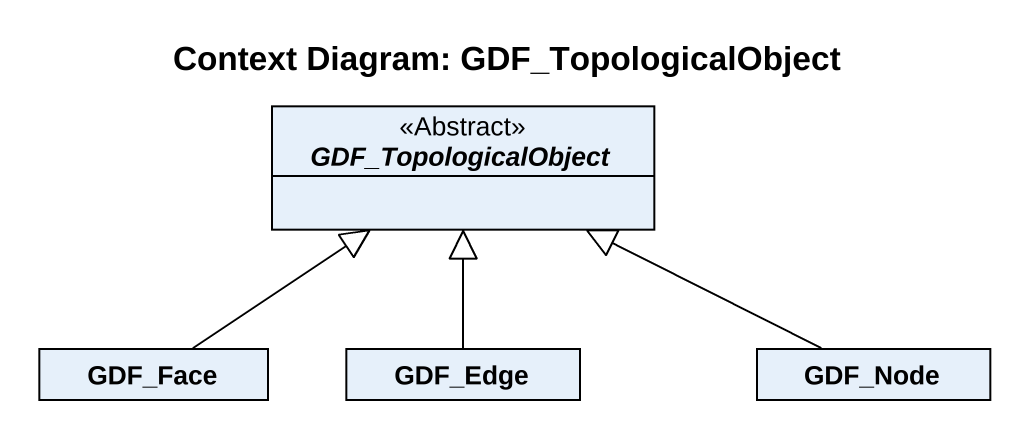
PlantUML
@startuml
title Context Diagram: GDF_TopologicalObject
hide circle
hide empty members
abstract class GDF_TopologicalObject <<Abstract>>
class GDF_Face
class GDF_Edge
class GDF_Node
GDF_Face -up-|> GDF_TopologicalObject
GDF_Edge -up-|> GDF_TopologicalObject
GDF_Node -left-|> GDF_TopologicalObject
@enduml
